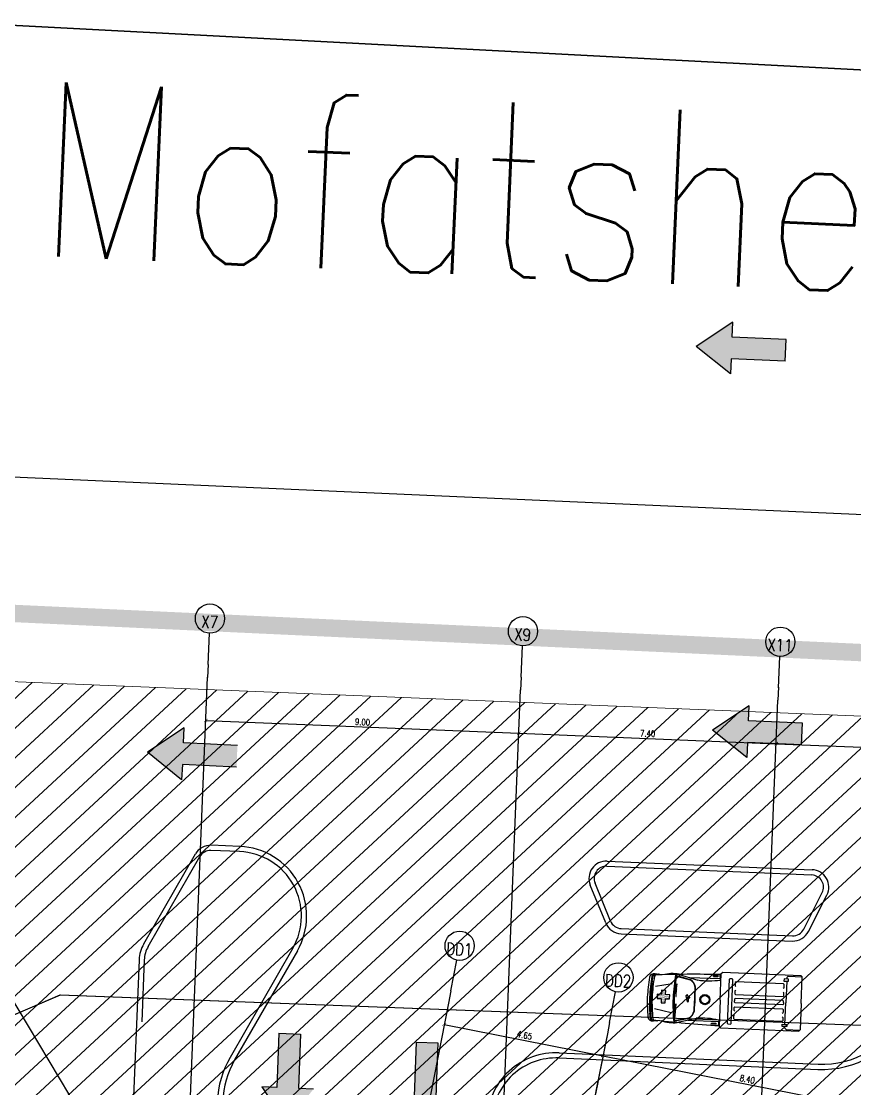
# Model space of a CAD drawing. Extents: x -678889171 to 586587, y -792238163 to 335485.
# Drawn here: x -678784383 to -678760441, y -791928249 to -791897599 of the extents above; entities that cross this region are included whole.
import ezdxf
from ezdxf.enums import TextEntityAlignment as Align

# ---------------------------------------------------------------- set-up
doc = ezdxf.new("R2010")
doc.units = 0
doc.header["$MEASUREMENT"] = 0
doc.layers.get('0').update_dxf_attribs({"color": 8})
for name, color, linetype in [('A-FLOR-PATT', 252, 'Continuous'), ('A-SITE-PATT', 252, 'Continuous'), ('A-WALL', 252, 'Continuous'), ('XR-Axis$0$A-GRID-LINE-OUT', 252, 'Continuous')]:
    doc.layers.add(name, color=color, linetype=linetype)
doc.layers.add('BASEMENT3 LAYOUT$0$A-TABL-TEXT', color=252, linetype='Continuous', lineweight=30)
doc.layers.add('BASEMENT3 LAYOUT$0$HATCH2', color=252, linetype='Continuous', lineweight=15)
doc.styles.add('Ground floor Towers$0$$Bas01-Rname$0$EN-SC', font='swissc.ttf')
doc.styles.add('Ground floor Towers$0$$Bas01-Rname$0$EN-SCL', font='swisscl.ttf')
doc.styles.add('Ground floor Towers$0$04-Ground Floor$0$V2-lower ground$0$LEVEL  FOR LICENSE LOWER GR$0$$LG- LEVEL$0$AR-SR', font='sarb.shx')
doc.styles.add('MOD-E-TEXT', font='romans.shx', dxfattribs={"width": 0.8, "height": 1.8})
doc.styles.add('XR-Axis$0$MEDAD-E-TEXT', font='romans.shx', dxfattribs={"width": 0.8, "height": 1.8})
doc.styles.add('XR-Axis$0$MOD-E-TEXT', font='romans.shx', dxfattribs={"width": 0.8, "height": 1.8})

# ---------------------------------------------------------------- blocks, each defined once
blk = doc.blocks.new('A$C61C61320')
at = {"layer": 'BASEMENT3 LAYOUT$0$HATCH2'}
h = blk.add_hatch(dxfattribs=at)
h.set_pattern_fill('ANSI31', color=256, scale=5000, style=0)
h.set_pattern_definition([(45, (1320016.062358054, 343948.7931753235), (-441.9417382415922, 441.9417382415922), [])])
h.paths.add_polyline_path([(11086.00013759569, 20764.88754983409), (-87874.57371154218, 20764.88754983409), (-87874.57371154218, -14411.92520058152), (11086.00013759569, -14411.92520058152)])
at = {"layer": 'BASEMENT3 LAYOUT$0$A-TABL-TEXT', "const_width": 500}
blk.add_lwpolyline([(-88972.05171104963, 22775.97554144054), (13087.40149203665, 22211.71815820993), (12977.94017466274, -133203.5437077869), (15397.77637988678, -244279.008176838), (7656.957292334409, -250604.5168011433), (-62676.49176812707, -239864.7054035134), (-80695.52998699364, -235653.5139011407), (-118847.6494075342, -234162.0357504327), (-129624.8318891085, -222084.4801378573), (-129624.8318891085, -153058.7582305309), (-104567.4960696057, -152628.6520064768), (-88972.05156734609, -151257.049707202)], close=True, dxfattribs=at)
at = {"layer": 'BASEMENT3 LAYOUT$0$HATCH2'}
blk.add_lwpolyline([(11086.00013759569, 20764.88754983409), (-87874.57371154218, 20764.88754983409), (-87874.57371154218, -14411.92520058152), (11086.00013759569, -14411.92520058152)], close=True, dxfattribs=at)
blk = doc.blocks.new('2')
at = {"layer": 'BASEMENT3 LAYOUT$0$A-TABL-TEXT', "const_width": 500}
blk.add_lwpolyline([(28948.80459054373, 254973.3362460719), (131008.25779363, 254409.0788628413), (130898.7964762561, 98993.81699684449), (133318.6326814801, -12081.64747220662), (125577.8135939278, -18407.15609651199), (55244.36453346629, -7667.34469888208), (37225.32631459972, -3456.153196509345), (-926.7931059408002, -1964.675045801327), (-11703.97558751516, 10112.88056677405), (-11703.97558751516, 79138.60247410042), (13353.36023198767, 79568.70869815454), (28948.80473424727, 80940.3109974293)], close=True, dxfattribs=at)
blk = doc.blocks.new('XR-Axis$0$_ArchTick')
at = {"const_width": 0.15}
blk.add_lwpolyline([(-0.5, -0.5), (0.5, 0.5)], dxfattribs=at)
blk = doc.blocks.new('*U149')
blk.add_circle((0, 0), 4.2)
at = {"layer": 'XR-Axis$0$A-GRID-LINE-OUT'}
blk.add_line((-7.715274834628325e-16, -13.2), (-7.715274834628325e-16, -4.2), dxfattribs=at)
at = {"style": 'XR-Axis$0$MEDAD-E-TEXT', "width": 0.8, "flags": 4}
for height, p in [(1.799999999999999, (-0.0692522248746208, 2.544295698152595)), (3.5, (-0.0692522248746208, -0.97607523254144))]:
    blk.add_attdef('00', text='', height=height, dxfattribs=at).set_placement(p, align=Align.MIDDLE_CENTER)
blk = doc.blocks.new('*U160')
blk.add_circle((0, 0), 4.2)
at = {"layer": 'XR-Axis$0$A-GRID-LINE-OUT'}
blk.add_line((-2.092128215239573, -13.03315002334426), (-0.6656771593944101, -4.146911371064082), dxfattribs=at)
at = {"style": 'XR-Axis$0$MEDAD-E-TEXT', "width": 0.8, "flags": 4}
for height, p in [(1.799999999999999, (-0.0692522248746208, 2.544295698152595)), (3.5, (-0.0692522248746208, -0.97607523254144))]:
    blk.add_attdef('00', text='', height=height, dxfattribs=at).set_placement(p, align=Align.MIDDLE_CENTER)
blk = doc.blocks.new('GR')
at = {"layer": 'A-FLOR-PATT'}
h = blk.add_hatch(color=256, dxfattribs=at)
h.dxf.hatch_style = 1
h.paths.add_polyline_path([(28769.22381815314, 279283.7338104732), (28767.61459550261, 278849.1846581735), (30322.22483071685, 278843.4276247956), (30319.92007115483, 278221.0579863302), (28765.3098359704, 278226.8150197081), (28763.70061334968, 277792.2658674382), (27744.95657169819, 278541.7826791443)])
h = blk.add_hatch(color=256, dxfattribs=at)
h.dxf.hatch_style = 1
h.paths.add_polyline_path([(29681.52935913205, 268291.1317090578), (29679.92013648152, 267856.5825567581), (31234.53037169576, 267850.8255233802), (31232.22561213374, 267228.4558849148), (29677.61537694931, 267234.2129182927), (29676.00615432858, 266799.6637660228), (28657.2621126771, 267549.1805777289)])
h = blk.add_hatch(color=256, dxfattribs=at)
h.dxf.hatch_style = 1
h.paths.add_polyline_path([(13491.39663102551, 266999.1875106831), (13487.9531676186, 266564.649022278), (15042.52525257834, 266552.3299477336), (15037.59345820843, 265929.975582269), (13483.0213732894, 265942.2946568318), (13479.57790989609, 265507.7561684328), (12464.0066942402, 266261.5664756811)])
h = blk.add_hatch(color=256, dxfattribs=at)
h.dxf.hatch_style = 1
h.paths.add_polyline_path([(17626.60257415846, 256789.5634405315), (17192.05044222251, 256789.5634404719), (17192.05044214055, 258344.184335351), (16569.6765361689, 258344.1843352616), (16569.67653632537, 256789.5634404421), (16135.12440440431, 256789.5634403229), (16880.86348934844, 255768.050792098)])
h = blk.add_hatch(color=256, dxfattribs=at)
h.dxf.hatch_style = 1
h.paths.add_polyline_path([(21576.7469316721, 256697.6416863799), (21142.19479972124, 256697.6416864097), (21142.19479993731, 258252.2625812888), (20519.82089398056, 258252.2625813186), (20519.82089383155, 256697.6416864693), (20085.2687619105, 256697.6416864693), (20831.00784666836, 255676.1290380955)])
for p, q in [((41067.39320376888, 286558.8131297306), (5560.78285821568, 286982.1590512926)), ((5560.78285821568, 286982.1590512926), (41067.39320376888, 286558.8131297306)), ((28769.22381815314, 279283.7338104732, 306777.9999999569), (27744.95657169819, 278541.7826791443, 306777.9999999569)), ((28767.61459550261, 278849.1846581735, 306777.9999999569), (28769.22381815314, 279283.7338104732, 306777.9999999569)), ((30322.22483071685, 278843.4276247956, 306777.9999999569), (28767.61459550261, 278849.1846581735, 306777.9999999569)), ((30319.92007115483, 278221.0579863302, 306777.9999999569), (30322.22483071685, 278843.4276247956, 306777.9999999569)), ((28763.70061334968, 277792.2658674382, 306777.9999999569), (27744.95657169819, 278541.7826791443, 306777.9999999569)), ((28765.3098359704, 278226.8150197081, 306777.9999999569), (28763.70061334968, 277792.2658674382, 306777.9999999569)), ((30319.92007115483, 278221.0579863302, 306777.9999999569), (28765.3098359704, 278226.8150197081, 306777.9999999569)), ((-36715.01679314248, 274156.8960700741), (141769.4030751762, 273524.707996313)), ((49525, 196905), (245.3918416806846, 272191.5239476775)), ((14104.99999999983, 268845.0000000008), (14104.99999999983, 268470.0000000008)), ((23104.99999999983, 268845.0000000008), (23104.99999999983, 268470.0000000008)), ((30504.99999999983, 268860.0000000008), (30504.99999999983, 268485.0000000008)), ((14105, 206210), (14105, 268485)), ((14105, 206210), (14105, 268485)), ((23105, 225220), (23105, 268485)), ((29681.52935913205, 268291.1317090578, 306777.9999999569), (28657.2621126771, 267549.1805777289, 306777.9999999569)), ((29679.92013648152, 267856.5825567581, 306777.9999999569), (29681.52935913205, 268291.1317090578, 306777.9999999569)), ((30505, 225220), (30505, 268485)), ((31234.53037169576, 267850.8255233802, 306777.9999999569), (29679.92013648152, 267856.5825567581, 306777.9999999569)), ((31232.22561213374, 267228.4558849148, 306777.9999999569), (31234.53037169576, 267850.8255233802, 306777.9999999569)), ((29676.00615432858, 266799.6637660228, 306777.9999999569), (28657.2621126771, 267549.1805777289, 306777.9999999569)), ((13491.39663102551, 266999.1875106831), (12464.0066942402, 266261.5664756811)), ((13487.9531676186, 266564.649022278), (13491.39663102551, 266999.1875106831)), ((14105, 267235.38), (23105, 267235.38)), ((23105, 267235), (30505, 267235)), ((29677.61537694931, 267234.2129182927, 306777.9999999569), (29676.00615432858, 266799.6637660228, 306777.9999999569)), ((31232.22561213374, 267228.4558849148, 306777.9999999569), (29677.61537694931, 267234.2129182927, 306777.9999999569)), ((30505, 267235), (37905, 267235)), ((15042.52525257834, 266552.3299477336), (13487.9531676186, 266564.649022278)), ((13479.57790989609, 265507.7561684328), (12464.0066942402, 266261.5664756811)), ((13483.0213732894, 265942.2946568318), (13479.57790989609, 265507.7561684328)), ((15037.59345820843, 265929.975582269), (13483.0213732894, 265942.2946568318)), ((15228.83004334845, 263661.000028606), (14402.31521558575, 263661.000028606)), ((25787.25165317795, 263669.8098858411), (31683.06912969251, 263659.4845391726)), ((12580.95121103784, 260753.4305999408), (13959.11091784638, 263392.4518604531)), ((12713.91250035964, 260683.9950503866), (14092.07220716821, 263323.0163108991)), ((15228.83004334845, 263511.000028606), (14402.31521558575, 263511.000028606)), ((25786.98895854209, 263519.8101158695), (31682.80643505664, 263509.484769201)), ((25955.98021345821, 261953.7638532397), (25467.24229090248, 263024.4762990966)), ((31512.55384010455, 261946.5837017451), (31999.8561053451, 263014.1509524281)), ((25819.5238553308, 261891.476917799), (25330.78593277506, 262962.1893636559)), ((31649.01019823196, 261884.2967663044), (32136.31246347251, 262951.8640169874)), ((26272.76718911069, 261599.1026318846), (31192.54447782921, 261591.9224803908)), ((26272.9861058449, 261749.1024721361), (31192.76339456343, 261741.9223206424)), ((16868.68594498411, 260804.6282507718), (15193.44243926342, 257596.7248370445)), ((17001.64723430594, 260735.1927012177), (15326.40372858525, 257527.2892874904)), ((29178.7133250386, 260388.1113689215), (29164.79816303711, 260546.3170804973)), ((29196.12750479194, 260572.773615972), (29236.12750479194, 260612.7736159719)), ((29196.12750479194, 259812.773615972), (29196.12750479194, 260572.773615972)), ((29236.12750479194, 260612.7736159719), (31486.12768734714, 260612.7736159719)), ((31081.19590155227, 260539.014607956), (31121.19590155227, 260579.0146079561)), ((31081.19590155227, 260539.014607956), (31081.19590155227, 260495.9475839933)), ((31121.19590155227, 260579.0146079561), (31519.88669536306, 260579.0146079561)), ((31526.12768734714, 260572.773615972), (31486.12768734714, 260612.7736159719)), ((31526.12768734714, 259812.773615972), (31526.12768734714, 260572.773615972)), ((12467.36492938155, 260293.6822682575), (12464.43383312575, 255006.1949723215)), ((12617.36490633411, 260293.5991164037), (12616.37752986274, 258512.4428208867)), ((27213.8374942382, 260421.5828932859), (27195.83061737669, 260272.8812300477)), ((27207.50578801404, 260266.08761671), (27199.71452005308, 260267.1100953998)), ((27263.39649279348, 260258.7528600465), (27220.87485515523, 260264.3331415305)), ((27245.3124555055, 260451.848781889), (27300.51261164981, 260454.4797294819)), ((27320.09117053287, 260135.3971880488), (27801.43691021657, 260228.300876396)), ((27870.06527716907, 260253.0664421872), (27879.85135597107, 260260.1907144682)), ((27871.84456422398, 260242.3800337657), (27870.06527716907, 260253.0664421872)), ((27877.71238331551, 260239.1168712045), (27871.84456422398, 260242.3800337657)), ((27877.49737865484, 260239.810541773), (27882.66450384708, 260256.8017871034)), ((27921.96325318035, 260096.3500774292), (27877.49737865484, 260239.810541773)), ((27879.85135597107, 260260.1907144682), (27882.96510831717, 260256.6285783277)), ((27882.66450384708, 260256.8017871034), (27921.96325318035, 260096.3500774292)), ((27884.09968162251, 260472.4272096162), (28312.72772080545, 260372.7412879037)), ((27911.81997175616, 260451.7928257637), (28309.33334983284, 260363.3350003416)), ((27928.24082418926, 260223.8475302739), (27917.54115047726, 260092.3364206874)), ((27925.2788832178, 260053.0710749574), (27934.83037171427, 260224.7702349336)), ((27934.83037171427, 260224.7702349336), (27928.50232383852, 260223.7988351781)), ((27960.09140106531, 260507.3719205608), (28533.25498641656, 260363.0594466545)), ((28296.52921905727, 260422.6628164395), (29169.79218322715, 260431.8619024706)), ((28955.66055431875, 260510.0904936133), (28983.02430821912, 260489.5538691415)), ((29119.843077721, 260510.0904936133), (28955.66055431875, 260510.0904936133)), ((28976.18336974403, 260482.708327651), (29092.47932382063, 260482.708327651)), ((29092.47932382063, 260482.708327651), (29119.843077721, 260510.0904936133)), ((29427.68530910022, 260416.6462460125), (29447.68530910023, 260436.6462460124)), ((29427.68530910022, 260416.6462460125), (29427.68530910022, 259155.9933628024)), ((29517.14032470172, 260436.6462460124), (29447.68530910023, 260436.6462460124)), ((29537.14032470173, 260416.6462460125), (29517.14032470172, 260436.6462460124)), ((29537.14032470173, 259155.9933628024), (29537.14032470173, 260416.6462460125)), ((29628.95570108096, 260350.400874517), (29608.95570108095, 260330.400874517)), ((29608.95570108095, 260330.400874517), (29608.95570108095, 260241.7300483515)), ((29608.95570108095, 260241.7300483515), (29628.95570108096, 260221.7300483515)), ((30995.05574799953, 260350.400874517), (29628.95570108096, 260350.400874517)), ((30995.05574799953, 260350.400874517), (31015.05574799952, 260330.400874517)), ((31015.05574799952, 260241.7300483515), (30995.05574799953, 260221.7300483515)), ((31136.72075027734, 260495.9475839933), (31004.37127237209, 260495.9475839933)), ((31004.37127237209, 260495.9475839933), (31004.37127237209, 260434.1887010655)), ((31004.37127237209, 260434.1887010655), (31136.72075027734, 260434.1887010655)), ((31015.05574799952, 260241.7300483515), (31015.05574799952, 260330.400874517)), ((31082.40826727512, 260434.1887010655), (31082.40826727512, 259812.773615972)), ((31136.72075027734, 260434.1887010655), (31136.72075027734, 260495.9475839933)), ((27620.65474528947, 260025.2226483038), (27500.65474528948, 260025.2226483038)), ((27500.65474528948, 260025.2226483038), (27500.65474528948, 259905.2226483038)), ((27504.73133135402, 259996.0282439062), (27504.73133135402, 259996.0282439062)), ((27504.73133135402, 259958.5282439062), (27504.73133135402, 259958.5282439062)), ((27504.73133135402, 259921.0282439062), (27504.73133135402, 259921.0282439062)), ((27514.10633135402, 260014.7782439062), (27514.10633135402, 260014.7782439062)), ((27514.10633135402, 259977.2782439062), (27514.10633135402, 259977.2782439062)), ((27514.10633135402, 259939.7782439062), (27514.10633135402, 259939.7782439062)), ((27523.48133135402, 259996.0282439062), (27523.48133135402, 259996.0282439062)), ((27523.48133135402, 259958.5282439062), (27523.48133135402, 259958.5282439062)), ((27523.48133135402, 259921.0282439062), (27523.48133135402, 259921.0282439062)), ((27532.85633135402, 260014.7782439062), (27532.85633135402, 260014.7782439062)), ((27532.85633135402, 259977.2782439062), (27532.85633135402, 259977.2782439062)), ((27532.85633135402, 259939.7782439062), (27532.85633135402, 259939.7782439062)), ((27542.23133135402, 259996.0282439062), (27542.23133135402, 259996.0282439062)), ((27542.23133135402, 259958.5282439062), (27542.23133135402, 259958.5282439062)), ((27542.23133135402, 259921.0282439062), (27542.23133135402, 259921.0282439062)), ((27551.60633135402, 260014.7782439062), (27551.60633135402, 260014.7782439062)), ((27551.60633135402, 259977.2782439062), (27551.60633135402, 259977.2782439062)), ((27551.60633135402, 259939.7782439062), (27551.60633135402, 259939.7782439062)), ((27560.98133135402, 259996.0282439062), (27560.98133135402, 259996.0282439062)), ((27560.98133135402, 259958.5282439062), (27560.98133135402, 259958.5282439062)), ((27560.98133135402, 259921.0282439062), (27560.98133135402, 259921.0282439062)), ((27570.35633135402, 260014.7782439062), (27570.35633135402, 260014.7782439062)), ((27570.35633135402, 259977.2782439062), (27570.35633135402, 259977.2782439062)), ((27570.35633135402, 259939.7782439062), (27570.35633135402, 259939.7782439062)), ((27579.73133135402, 259996.0282439062), (27579.73133135402, 259996.0282439062)), ((27579.73133135402, 259958.5282439062), (27579.73133135402, 259958.5282439062)), ((27579.73133135402, 259921.0282439062), (27579.73133135402, 259921.0282439062)), ((27589.10633135402, 260014.7782439062), (27589.10633135402, 260014.7782439062)), ((27589.10633135402, 259977.2782439062), (27589.10633135402, 259977.2782439062)), ((27589.10633135402, 259939.7782439062), (27589.10633135402, 259939.7782439062)), ((27598.48133135402, 259996.0282439062), (27598.48133135402, 259996.0282439062)), ((27598.48133135402, 259958.5282439062), (27598.48133135402, 259958.5282439062)), ((27598.48133135402, 259921.0282439062), (27598.48133135402, 259921.0282439062)), ((27607.85633135402, 260014.7782439062), (27607.85633135402, 260014.7782439062)), ((27607.85633135402, 259977.2782439062), (27607.85633135402, 259977.2782439062)), ((27607.85633135402, 259939.7782439062), (27607.85633135402, 259939.7782439062)), ((27617.23133135402, 259996.0282439062), (27617.23133135402, 259996.0282439062)), ((27617.23133135402, 259958.5282439062), (27617.23133135402, 259958.5282439062)), ((27617.23133135402, 259921.0282439062), (27617.23133135402, 259921.0282439062)), ((27620.65474528947, 259905.2226483038), (27620.65474528947, 260025.2226483038)), ((27917.54115047726, 260092.3364206874), (27917.57446702096, 259868.1809436645)), ((27926.6683757709, 259867.2127213248), (27925.2788832178, 260053.0710749574)), ((27927.86766436015, 260085.2732182345), (27931.65008209596, 260074.8416681722)), ((28251.48852417578, 259920.8642741976), (28206.89319801992, 259898.5528797098)), ((28279.3606030232, 259848.3522421122), (28251.48852417578, 259920.8642741976)), ((29608.95570108096, 260097.5679509794), (29628.95570108096, 260117.5679509794)), ((29608.95570108096, 260097.5679509794), (29608.95570108095, 260008.8971248139)), ((29628.95570108096, 259988.8971248138), (29608.95570108095, 260008.8971248139)), ((29628.95570108096, 259988.8971248138), (30995.05574799953, 259988.8971248138)), ((30995.05574799953, 260117.5679509794), (31015.05574799952, 260097.5679509794)), ((31015.05574799952, 260008.8971248139), (30995.05574799953, 259988.8971248138)), ((31015.05574799952, 260008.8971248139), (31015.05574799952, 260097.5679509794)), ((21452.73815032942, 259761.9960047371), (21397.93611229374, 259406.1916579214)), ((27500.65474528948, 259905.2226483038), (27380.65474528948, 259905.2226483038)), ((27380.65474528948, 259905.2226483038), (27380.65474528948, 259785.2226483038)), ((27380.65474528948, 259785.2226483038), (27500.65474528948, 259785.2226483038)), ((27382.85633135402, 259902.2782439062), (27382.85633135402, 259902.2782439062)), ((27382.85633135402, 259864.7782439062), (27382.85633135402, 259864.7782439062)), ((27382.85633135402, 259827.2782439062), (27382.85633135402, 259827.2782439062)), ((27382.85633135402, 259789.7782439062), (27382.85633135402, 259789.7782439062)), ((27392.23133135402, 259883.5282439062), (27392.23133135402, 259883.5282439062)), ((27392.23133135402, 259846.0282439062), (27392.23133135402, 259846.0282439062)), ((27392.23133135402, 259808.5282439062), (27392.23133135402, 259808.5282439062)), ((27401.60633135402, 259902.2782439062), (27401.60633135402, 259902.2782439062)), ((27401.60633135402, 259864.7782439062), (27401.60633135402, 259864.7782439062)), ((27401.60633135402, 259827.2782439062), (27401.60633135402, 259827.2782439062)), ((27401.60633135402, 259789.7782439062), (27401.60633135402, 259789.7782439062)), ((27410.98133135402, 259883.5282439062), (27410.98133135402, 259883.5282439062)), ((27410.98133135402, 259846.0282439062), (27410.98133135402, 259846.0282439062)), ((27410.98133135402, 259808.5282439062), (27410.98133135402, 259808.5282439062)), ((27420.35633135402, 259902.2782439062), (27420.35633135402, 259902.2782439062)), ((27420.35633135402, 259864.7782439062), (27420.35633135402, 259864.7782439062)), ((27420.35633135402, 259827.2782439062), (27420.35633135402, 259827.2782439062)), ((27420.35633135402, 259789.7782439062), (27420.35633135402, 259789.7782439062)), ((27429.73133135402, 259883.5282439062), (27429.73133135402, 259883.5282439062)), ((27429.73133135402, 259846.0282439062), (27429.73133135402, 259846.0282439062)), ((27429.73133135402, 259808.5282439062), (27429.73133135402, 259808.5282439062)), ((27439.10633135402, 259902.2782439062), (27439.10633135402, 259902.2782439062)), ((27439.10633135402, 259864.7782439062), (27439.10633135402, 259864.7782439062)), ((27439.10633135402, 259827.2782439062), (27439.10633135402, 259827.2782439062)), ((27439.10633135402, 259789.7782439062), (27439.10633135402, 259789.7782439062)), ((27448.48133135402, 259883.5282439062), (27448.48133135402, 259883.5282439062)), ((27448.48133135402, 259846.0282439062), (27448.48133135402, 259846.0282439062)), ((27448.48133135402, 259808.5282439062), (27448.48133135402, 259808.5282439062)), ((27457.85633135402, 259902.2782439062), (27457.85633135402, 259902.2782439062)), ((27457.85633135402, 259864.7782439062), (27457.85633135402, 259864.7782439062)), ((27457.85633135402, 259827.2782439062), (27457.85633135402, 259827.2782439062)), ((27457.85633135402, 259789.7782439062), (27457.85633135402, 259789.7782439062)), ((27467.23133135402, 259883.5282439062), (27467.23133135402, 259883.5282439062)), ((27467.23133135402, 259846.0282439062), (27467.23133135402, 259846.0282439062)), ((27467.23133135402, 259808.5282439062), (27467.23133135402, 259808.5282439062)), ((27476.60633135402, 259902.2782439062), (27476.60633135402, 259902.2782439062)), ((27476.60633135402, 259864.7782439062), (27476.60633135402, 259864.7782439062)), ((27476.60633135402, 259827.2782439062), (27476.60633135402, 259827.2782439062)), ((27476.60633135402, 259789.7782439062), (27476.60633135402, 259789.7782439062)), ((27485.98133135402, 259883.5282439062), (27485.98133135402, 259883.5282439062)), ((27485.98133135402, 259846.0282439062), (27485.98133135402, 259846.0282439062)), ((27485.98133135402, 259808.5282439062), (27485.98133135402, 259808.5282439062)), ((27495.35633135402, 259902.2782439062), (27495.35633135402, 259902.2782439062)), ((27495.35633135402, 259864.7782439062), (27495.35633135402, 259864.7782439062)), ((27495.35633135402, 259827.2782439062), (27495.35633135402, 259827.2782439062)), ((27495.35633135402, 259789.7782439062), (27495.35633135402, 259789.7782439062)), ((27500.65474528948, 259785.2226483038), (27500.65474528948, 259665.2226483038)), ((27500.65474528948, 259665.2226483038), (27620.65474528947, 259665.2226483038)), ((27504.73133135402, 259883.5282439062), (27504.73133135402, 259883.5282439062)), ((27504.73133135402, 259846.0282439062), (27504.73133135402, 259846.0282439062)), ((27504.73133135402, 259808.5282439062), (27504.73133135402, 259808.5282439062)), ((27504.73133135402, 259771.0282439062), (27504.73133135402, 259771.0282439062)), ((27504.73133135402, 259733.5282439062), (27504.73133135402, 259733.5282439062)), ((27504.73133135402, 259696.0282439062), (27504.73133135402, 259696.0282439062)), ((27514.10633135402, 259902.2782439062), (27514.10633135402, 259902.2782439062)), ((27514.10633135402, 259864.7782439062), (27514.10633135402, 259864.7782439062)), ((27514.10633135402, 259827.2782439062), (27514.10633135402, 259827.2782439062)), ((27514.10633135402, 259789.7782439062), (27514.10633135402, 259789.7782439062)), ((27514.10633135402, 259752.2782439062), (27514.10633135402, 259752.2782439062)), ((27514.10633135402, 259714.7782439062), (27514.10633135402, 259714.7782439062)), ((27514.10633135402, 259677.2782439062), (27514.10633135402, 259677.2782439062)), ((27523.48133135402, 259883.5282439062), (27523.48133135402, 259883.5282439062)), ((27523.48133135402, 259846.0282439062), (27523.48133135402, 259846.0282439062)), ((27523.48133135402, 259808.5282439062), (27523.48133135402, 259808.5282439062)), ((27523.48133135402, 259771.0282439062), (27523.48133135402, 259771.0282439062)), ((27523.48133135402, 259733.5282439062), (27523.48133135402, 259733.5282439062)), ((27523.48133135402, 259696.0282439062), (27523.48133135402, 259696.0282439062)), ((27532.85633135402, 259902.2782439062), (27532.85633135402, 259902.2782439062)), ((27532.85633135402, 259864.7782439062), (27532.85633135402, 259864.7782439062)), ((27532.85633135402, 259827.2782439062), (27532.85633135402, 259827.2782439062)), ((27532.85633135402, 259789.7782439062), (27532.85633135402, 259789.7782439062)), ((27532.85633135402, 259752.2782439062), (27532.85633135402, 259752.2782439062)), ((27532.85633135402, 259714.7782439062), (27532.85633135402, 259714.7782439062)), ((27532.85633135402, 259677.2782439062), (27532.85633135402, 259677.2782439062)), ((27542.23133135402, 259883.5282439062), (27542.23133135402, 259883.5282439062)), ((27542.23133135402, 259846.0282439062), (27542.23133135402, 259846.0282439062)), ((27542.23133135402, 259808.5282439062), (27542.23133135402, 259808.5282439062)), ((27542.23133135402, 259771.0282439062), (27542.23133135402, 259771.0282439062)), ((27542.23133135402, 259733.5282439062), (27542.23133135402, 259733.5282439062)), ((27542.23133135402, 259696.0282439062), (27542.23133135402, 259696.0282439062)), ((27551.60633135402, 259902.2782439062), (27551.60633135402, 259902.2782439062)), ((27551.60633135402, 259864.7782439062), (27551.60633135402, 259864.7782439062)), ((27551.60633135402, 259827.2782439062), (27551.60633135402, 259827.2782439062)), ((27551.60633135402, 259789.7782439062), (27551.60633135402, 259789.7782439062)), ((27551.60633135402, 259752.2782439062), (27551.60633135402, 259752.2782439062)), ((27551.60633135402, 259714.7782439062), (27551.60633135402, 259714.7782439062)), ((27551.60633135402, 259677.2782439062), (27551.60633135402, 259677.2782439062)), ((27560.98133135402, 259883.5282439062), (27560.98133135402, 259883.5282439062)), ((27560.98133135402, 259846.0282439062), (27560.98133135402, 259846.0282439062)), ((27560.98133135402, 259808.5282439062), (27560.98133135402, 259808.5282439062)), ((27560.98133135402, 259771.0282439062), (27560.98133135402, 259771.0282439062)), ((27560.98133135402, 259733.5282439062), (27560.98133135402, 259733.5282439062)), ((27560.98133135402, 259696.0282439062), (27560.98133135402, 259696.0282439062)), ((27570.35633135402, 259902.2782439062), (27570.35633135402, 259902.2782439062)), ((27570.35633135402, 259864.7782439062), (27570.35633135402, 259864.7782439062)), ((27570.35633135402, 259827.2782439062), (27570.35633135402, 259827.2782439062)), ((27570.35633135402, 259789.7782439062), (27570.35633135402, 259789.7782439062)), ((27570.35633135402, 259752.2782439062), (27570.35633135402, 259752.2782439062)), ((27570.35633135402, 259714.7782439062), (27570.35633135402, 259714.7782439062)), ((27570.35633135402, 259677.2782439062), (27570.35633135402, 259677.2782439062)), ((27579.73133135402, 259883.5282439062), (27579.73133135402, 259883.5282439062)), ((27579.73133135402, 259846.0282439062), (27579.73133135402, 259846.0282439062)), ((27579.73133135402, 259808.5282439062), (27579.73133135402, 259808.5282439062)), ((27579.73133135402, 259771.0282439062), (27579.73133135402, 259771.0282439062)), ((27579.73133135402, 259733.5282439062), (27579.73133135402, 259733.5282439062)), ((27579.73133135402, 259696.0282439062), (27579.73133135402, 259696.0282439062)), ((27589.10633135402, 259902.2782439062), (27589.10633135402, 259902.2782439062)), ((27589.10633135402, 259864.7782439062), (27589.10633135402, 259864.7782439062)), ((27589.10633135402, 259827.2782439062), (27589.10633135402, 259827.2782439062)), ((27589.10633135402, 259789.7782439062), (27589.10633135402, 259789.7782439062)), ((27589.10633135402, 259752.2782439062), (27589.10633135402, 259752.2782439062)), ((27589.10633135402, 259714.7782439062), (27589.10633135402, 259714.7782439062)), ((27589.10633135402, 259677.2782439062), (27589.10633135402, 259677.2782439062)), ((27598.48133135402, 259883.5282439062), (27598.48133135402, 259883.5282439062)), ((27598.48133135402, 259846.0282439062), (27598.48133135402, 259846.0282439062)), ((27598.48133135402, 259808.5282439062), (27598.48133135402, 259808.5282439062)), ((27598.48133135402, 259771.0282439062), (27598.48133135402, 259771.0282439062)), ((27598.48133135402, 259733.5282439062), (27598.48133135402, 259733.5282439062)), ((27598.48133135402, 259696.0282439062), (27598.48133135402, 259696.0282439062)), ((27607.85633135402, 259902.2782439062), (27607.85633135402, 259902.2782439062)), ((27607.85633135402, 259864.7782439062), (27607.85633135402, 259864.7782439062)), ((27607.85633135402, 259827.2782439062), (27607.85633135402, 259827.2782439062)), ((27607.85633135402, 259789.7782439062), (27607.85633135402, 259789.7782439062)), ((27607.85633135402, 259752.2782439062), (27607.85633135402, 259752.2782439062)), ((27607.85633135402, 259714.7782439062), (27607.85633135402, 259714.7782439062)), ((27607.85633135402, 259677.2782439062), (27607.85633135402, 259677.2782439062)), ((27617.23133135402, 259883.5282439062), (27617.23133135402, 259883.5282439062)), ((27617.23133135402, 259846.0282439062), (27617.23133135402, 259846.0282439062)), ((27617.23133135402, 259808.5282439062), (27617.23133135402, 259808.5282439062)), ((27617.23133135402, 259771.0282439062), (27617.23133135402, 259771.0282439062)), ((27617.23133135402, 259733.5282439062), (27617.23133135402, 259733.5282439062)), ((27617.23133135402, 259696.0282439062), (27617.23133135402, 259696.0282439062)), ((27740.65474528948, 259905.2226483038), (27620.65474528947, 259905.2226483038)), ((27620.65474528947, 259665.2226483038), (27620.65474528947, 259785.2226483038)), ((27620.65474528947, 259785.2226483038), (27740.65474528948, 259785.2226483038)), ((27626.60633135402, 259902.2782439062), (27626.60633135402, 259902.2782439062)), ((27626.60633135402, 259864.7782439062), (27626.60633135402, 259864.7782439062)), ((27626.60633135402, 259827.2782439062), (27626.60633135402, 259827.2782439062)), ((27626.60633135402, 259789.7782439062), (27626.60633135402, 259789.7782439062)), ((27635.98133135402, 259883.5282439062), (27635.98133135402, 259883.5282439062)), ((27635.98133135402, 259846.0282439062), (27635.98133135402, 259846.0282439062)), ((27635.98133135402, 259808.5282439062), (27635.98133135402, 259808.5282439062)), ((27645.35633135402, 259902.2782439062), (27645.35633135402, 259902.2782439062)), ((27645.35633135402, 259864.7782439062), (27645.35633135402, 259864.7782439062)), ((27645.35633135402, 259827.2782439062), (27645.35633135402, 259827.2782439062)), ((27645.35633135402, 259789.7782439062), (27645.35633135402, 259789.7782439062)), ((27654.73133135402, 259883.5282439062), (27654.73133135402, 259883.5282439062)), ((27654.73133135402, 259846.0282439062), (27654.73133135402, 259846.0282439062)), ((27654.73133135402, 259808.5282439062), (27654.73133135402, 259808.5282439062)), ((27664.10633135402, 259902.2782439062), (27664.10633135402, 259902.2782439062)), ((27664.10633135402, 259864.7782439062), (27664.10633135402, 259864.7782439062)), ((27664.10633135402, 259827.2782439062), (27664.10633135402, 259827.2782439062)), ((27664.10633135402, 259789.7782439062), (27664.10633135402, 259789.7782439062)), ((27673.48133135402, 259883.5282439062), (27673.48133135402, 259883.5282439062)), ((27673.48133135402, 259846.0282439062), (27673.48133135402, 259846.0282439062)), ((27673.48133135402, 259808.5282439062), (27673.48133135402, 259808.5282439062)), ((27682.85633135402, 259902.2782439062), (27682.85633135402, 259902.2782439062)), ((27682.85633135402, 259864.7782439062), (27682.85633135402, 259864.7782439062)), ((27682.85633135402, 259827.2782439062), (27682.85633135402, 259827.2782439062)), ((27682.85633135402, 259789.7782439062), (27682.85633135402, 259789.7782439062)), ((27692.23133135402, 259883.5282439062), (27692.23133135402, 259883.5282439062)), ((27692.23133135402, 259846.0282439062), (27692.23133135402, 259846.0282439062)), ((27692.23133135402, 259808.5282439062), (27692.23133135402, 259808.5282439062)), ((27701.60633135402, 259902.2782439062), (27701.60633135402, 259902.2782439062)), ((27701.60633135402, 259864.7782439062), (27701.60633135402, 259864.7782439062)), ((27701.60633135402, 259827.2782439062), (27701.60633135402, 259827.2782439062)), ((27701.60633135402, 259789.7782439062), (27701.60633135402, 259789.7782439062)), ((27710.98133135402, 259883.5282439062), (27710.98133135402, 259883.5282439062)), ((27710.98133135402, 259846.0282439062), (27710.98133135402, 259846.0282439062)), ((27710.98133135402, 259808.5282439062), (27710.98133135402, 259808.5282439062)), ((27720.35633135402, 259902.2782439062), (27720.35633135402, 259902.2782439062)), ((27720.35633135402, 259864.7782439062), (27720.35633135402, 259864.7782439062)), ((27720.35633135402, 259827.2782439062), (27720.35633135402, 259827.2782439062)), ((27720.35633135402, 259789.7782439062), (27720.35633135402, 259789.7782439062)), ((27729.73133135402, 259883.5282439062), (27729.73133135402, 259883.5282439062)), ((27729.73133135402, 259846.0282439062), (27729.73133135402, 259846.0282439062)), ((27729.73133135402, 259808.5282439062), (27729.73133135402, 259808.5282439062)), ((27739.10633135402, 259902.2782439062), (27739.10633135402, 259902.2782439062)), ((27739.10633135402, 259864.7782439062), (27739.10633135402, 259864.7782439062)), ((27739.10633135402, 259827.2782439062), (27739.10633135402, 259827.2782439062)), ((27739.10633135402, 259789.7782439062), (27739.10633135402, 259789.7782439062)), ((27740.65474528948, 259785.2226483038), (27740.65474528948, 259905.2226483038)), ((27870.06527716907, 259672.9701855041), (27879.85135597107, 259680.0944577851)), ((27871.84456422398, 259662.2837770826), (27870.06527716907, 259672.9701855041)), ((27877.71238331551, 259659.0206145213), (27871.84456422398, 259662.2837770826)), ((27877.49737865484, 259659.7142850897), (27882.66450384708, 259676.7055304202)), ((27921.96325318035, 259516.2538207461), (27877.49737865484, 259659.7142850897)), ((27879.85135597107, 259680.0944577851), (27882.96510831717, 259676.5323216446)), ((27882.66450384708, 259676.7055304202), (27921.96325318035, 259516.2538207461)), ((27928.24082418926, 259643.7512735907), (27917.54115047726, 259512.2401640043)), ((27917.57446702096, 259868.1809436645), (27926.6683757709, 259867.2127213248)), ((27925.2788832178, 259472.9748182742), (27934.83037171427, 259644.6739782505)), ((27934.83037171427, 259644.6739782505), (27928.50232383852, 259643.7025784949)), ((28206.89319801992, 259898.5528797098), (28251.48852417578, 259725.6395724292)), ((28318.38151340959, 259865.0857879781), (28245.9141084063, 259837.1965448683)), ((28245.9141084063, 259809.3073017585), (28318.38151340959, 259842.7743934903)), ((28245.9141084063, 259837.1965448683), (28245.9141084063, 259809.3073017585)), ((28251.48852417578, 259725.6395724292), (28284.93501879268, 259736.7952696732)), ((28284.93501879268, 259736.7952696732), (28280.03417826201, 259825.0647241155)), ((28318.38151340959, 259842.7743934903), (28318.38151340959, 259865.0857879781)), ((29196.12750479194, 259812.773615972), (29196.12750479194, 259052.7736159719)), ((29628.95570108096, 259872.480663045), (29608.95570108095, 259852.4806630451)), ((29608.95570108095, 259852.4806630451), (29608.95570108095, 259812.773615972)), ((29608.95570108095, 259773.0665688989), (29608.95570108095, 259812.773615972)), ((29628.95570108096, 259753.0665688989), (29608.95570108095, 259773.0665688989)), ((29628.95570108096, 259636.6501071301), (29608.95570108095, 259616.6501071301)), ((29608.95570108096, 259527.9792809645), (29608.95570108095, 259616.6501071301)), ((30995.05574799953, 259872.480663045), (29628.95570108096, 259872.480663045)), ((30995.05574799953, 259753.0665688989), (29628.95570108096, 259753.0665688989)), ((29628.95570108096, 259636.6501071301), (30995.05574799953, 259636.6501071301)), ((30995.05574799953, 259872.480663045), (31015.05574799952, 259852.4806630451)), ((30995.05574799953, 259753.0665688989), (31015.05574799952, 259773.0665688989)), ((31015.05574799952, 259616.6501071301), (30995.05574799953, 259636.6501071301)), ((31015.05574799952, 259812.773615972), (31015.05574799952, 259852.4806630451)), ((31015.05574799952, 259812.773615972), (31015.05574799952, 259773.0665688989)), ((31015.05574799952, 259616.6501071301), (31015.05574799952, 259527.9792809645)), ((31082.40826727512, 259191.3585308785), (31082.40826727512, 259812.773615972)), ((31526.12768734714, 259812.773615972), (31526.12768734714, 259052.7736159719)), ((10247.36302900226, 259194.2449932595), (95967.49527089013, 259427.0335700692)), ((10248.88678863016, 259195.5343468651), (96062.7684324123, 259428.322321286)), ((27213.8374942382, 259203.964338658), (27195.83061737669, 259352.6660018962)), ((27207.50578801404, 259359.459615234), (27199.71452005308, 259358.4371365442)), ((27263.39649279348, 259366.7943718975), (27220.87485515523, 259361.2140904134)), ((27320.09117053287, 259490.1500438951), (27801.43691021657, 259397.2463555479)), ((27917.54115047726, 259512.2401640043), (27917.57446702096, 259288.0846869814)), ((27926.6683757709, 259287.1164646416), (27925.2788832178, 259472.9748182742)), ((27927.86766436015, 259505.1769615513), (27931.65008209596, 259494.7454114889)), ((29608.95570108096, 259527.9792809645), (29628.95570108096, 259507.9792809646)), ((29608.95570108095, 259383.8171835924), (29628.95570108096, 259403.8171835924)), ((29608.95570108095, 259295.1463574269), (29608.95570108095, 259383.8171835924)), ((30995.05574799953, 259507.9792809646), (31015.05574799952, 259527.9792809645)), ((31015.05574799952, 259383.8171835924), (30995.05574799953, 259403.8171835924)), ((31015.05574799952, 259383.8171835924), (31015.05574799952, 259295.1463574269)), ((4285.73937771246, 256354.3693902435), (10247.36302900226, 259194.2449932595)), ((4287.263117527589, 256355.6587855571), (10248.88678863016, 259195.5343468651)), ((26046.45703661081, 259040.1588437109), (25996.10992489033, 258713.278277917)), ((27245.3124555055, 259173.6984500549), (27300.51261164981, 259171.067502462)), ((27884.09968162251, 259153.1200223278), (28312.72772080545, 259252.8059440402)), ((27911.81997175616, 259173.7544061802), (28309.33334983284, 259262.2122316023)), ((27917.57446702096, 259288.0846869814), (27926.6683757709, 259287.1164646416)), ((27960.09140106531, 259118.1753113831), (28533.25498641656, 259262.4877852895)), ((28296.52921905727, 259202.8844155044), (29169.79218322715, 259193.6853294733)), ((28955.66055431875, 259115.4567383306), (28983.02430821912, 259135.9933628024)), ((29119.843077721, 259115.4567383306), (28955.66055431875, 259115.4567383306)), ((28976.18336974403, 259142.8389042929), (29092.47932382063, 259142.8389042929)), ((29092.47932382063, 259142.8389042929), (29119.843077721, 259115.4567383306)), ((29178.7133250386, 259237.4358630225), (29164.79816303711, 259079.2301514467)), ((29196.12750479194, 259052.7736159719), (29236.12750479194, 259012.773615972)), ((29236.12750479194, 259012.773615972), (31486.12768734714, 259012.773615972)), ((29447.68530910023, 259135.9933628024), (29427.68530910022, 259155.9933628024)), ((29447.68530910023, 259135.9933628024), (29517.14032470172, 259135.9933628024)), ((29517.14032470172, 259135.9933628024), (29537.14032470173, 259155.9933628024)), ((29628.95570108096, 259275.1463574269), (29608.95570108095, 259295.1463574269)), ((30995.05574799953, 259275.1463574269), (29628.95570108096, 259275.1463574269)), ((30995.05574799953, 259275.1463574269), (31015.05574799952, 259295.1463574269)), ((31004.37127237209, 259191.3585308785), (31136.72075027734, 259191.3585308785)), ((31004.37127237209, 259129.5996479507), (31004.37127237209, 259191.3585308785)), ((31136.72075027734, 259129.5996479507), (31004.37127237209, 259129.5996479507)), ((31081.19590155227, 259086.5326239879), (31081.19590155227, 259129.5996479507)), ((31081.19590155227, 259086.5326239879), (31121.19590155227, 259046.5326239879)), ((31121.19590155227, 259046.5326239879), (31519.88669536306, 259046.5326239879)), ((31136.72075027734, 259191.3585308785), (31136.72075027734, 259129.5996479507)), ((31526.12768734714, 259052.7736159719), (31486.12768734714, 259012.773615972)), ((21302.10220294512, 258794.120091715), (25896.81004638979, 258079.165576223)), ((16569.67653593794, 258344.1843357384), (16569.6765361689, 256789.5634408593)), ((16569.67653593794, 258344.1843357384), (17192.05044190213, 258344.1843358576)), ((16569.6765361689, 258344.1843352616, 1.688022166490555e-09), (16569.67653632537, 256789.5634404421, 1.688022166490555e-09)), ((16569.6765361689, 258344.1843352616, 1.688022166490555e-09), (17192.05044214055, 258344.184335351, 1.688022166490555e-09)), ((17192.05044190213, 258344.1843358576), (17192.05044205859, 256789.5634409487)), ((17192.05044214055, 258344.184335351, 1.688022166490555e-09), (17192.05044222251, 256789.5634404719, 1.688022166490555e-09)), ((20519.82089398056, 258252.2625813186), (20519.82089383155, 256697.6416864693)), ((20519.82089398056, 258252.2625813186), (21142.19479993731, 258252.2625812888)), ((21142.19479993731, 258252.2625812888), (21142.19479972124, 256697.6416864097)), ((24637.52064964091, 258113.027239406), (32084.36131569251, 258089.0305150726)), ((25896.08732080023, 258076.5505101617), (34197.19236410962, 256791.3789801006)), ((24637.03729164746, 257963.0280181911), (32083.87795769909, 257939.0312938578)), ((16569.6765361689, 256789.5634408593), (16135.12440424785, 256789.5634407997)), ((16135.12440424785, 256789.5634407997), (16880.86348924413, 255768.0507925749)), ((16569.67653632537, 256789.5634404421, 1.688022166490555e-09), (16135.12440440431, 256789.5634403229, 1.688022166490555e-09)), ((16135.12440440431, 256789.5634403229, 1.688022166490555e-09), (16880.86348934844, 255768.050792098, 1.688022166490555e-09)), ((17192.05044205859, 256789.5634409487), (17626.60257399455, 256789.5634410083)), ((17192.05044222251, 256789.5634404719, 1.688022166490555e-09), (17626.60257415846, 256789.5634405315, 1.688022166490555e-09))]:
    blk.add_line(p, q, dxfattribs=at)
for radius in [144.9275362318843, 120.6925604515963]:
    blk.add_circle((28757.24839260602, 259807.5620603313), radius, dxfattribs=at)
for centre, radius, start, end in [((14402.31521558575, 263161.000028606), 500, 90, 152.4253650820474), ((15228.83004334845, 261661.000028606), 2000.000000000005, 332.4253650820474, 90), ((25785.64045986655, 263169.8124817917), 500, 89.81537052749685, 204.5348241098835), ((31681.45793638102, 263159.4871351232), 500, 335.4651758901165, 89.81537052749685), ((14402.31521558575, 263161.000028606), 350, 90, 152.4253650820474), ((15228.83004334845, 261661.000028606), 1850.000000000005, 332.4253650820474, 90), ((25785.64045986655, 263169.8124817917), 350, 89.81537052749685, 204.5348241098835), ((31681.45793638102, 263159.4871351232), 350, 335.4651758901165, 89.81537052749685), ((26274.3783824222, 262099.1000359347), 500, 204.5348241098835, 269.8153705274968), ((26274.3783824222, 262099.1000359347), 350, 204.5348241098835, 269.8153705274968), ((31194.15567114056, 262091.9198844402), 500, 269.8153705274968, 335.4651758901165), ((31194.15567114056, 262091.9198844402), 350, 269.8153705274968, 335.4651758901165), ((13467.35995218926, 260290.5272151936), 1000, 152.4253650820474, 179.8192284750749), ((13467.35995218926, 260290.5272151936), 850, 152.4253650820474, 179.8192284750749), ((30164.2051728537, 218360.0377507756), 42198.03418454843, 91.3145548659239, 93.96321972275125), ((32267.49287792331, 259733.0077592253), 5166.894458332344, 172.7664401741841, 179.1154399363418), ((27276.72152197096, 260357.2713070396), 137.5426573569794, 82.48035803783459, 168.9668583380818), ((32330.07475684674, 259733.0077592253), 5166.894458332344, 172.3516361434519, 179.1154399363418), ((32330.07475684674, 259733.0077592253), 5153.882266255006, 174.3865091045864, 179.1027602342105), ((27202.5115153097, 260273.1849155283), 6.687796502552747, 182.6026332214473, 245.2775046199878), ((32330.07475684674, 259733.0077592253), 5133.882266255006, 174.3869072991591, 179.1027602342105), ((27208.1689493442, 260278.464269243), 12.39440643503723, 257.7256947283614, 297.6740110649729), ((27249.95888726317, 260416.1770309925), 41.04843033847285, 93.2353662783996, 173.6961680383515), ((27249.70757110071, 260415.778977123), 36.33659115750228, 106.3376523298545, 170.8089789157723), ((28150.86086976291, 260230.0986018432), 937.681181555384, 166.3961409898122, 177.7147805886303), ((28150.86086976291, 260230.0986018432), 936.0120543278749, 166.3407802494137, 177.7365700164322), ((27223.74336213684, 260276.3910426154), 12.39440643503723, 228.798702438047, 256.6183933063249), ((32330.07475684674, 259733.0077592253), 5113.882266255006, 174.3873086089285, 179.1027602342105), ((32330.07475684674, 259733.0077592253), 5093.882266255007, 172.2537484510075, 179.1027602342105), ((27249.70757110071, 260415.778977123), 36.33659115750228, 96.94725840529576, 103.3432948568526), ((27331.43748855769, 260412.9593559043), 49.21094755102517, 93.43990349844607, 172.2537484510075), ((27326.88830500649, 260420.0364925478), 43.38218263929806, 127.4439093353436, 172.7623215578715), ((27422.73663191584, 261463.4357222757), 978.217229835007, 262.4803580378345, 268.2900694792054), ((27401.59968320026, 260465.3094307424), 21.88032744733604, 6.269751468619259, 111.5939913035546), ((27843.36653741797, 259385.8165867483), 1132.045435158083, 82.65917585953476, 106.5257430780608), ((33789.06021580775, 259748.6648781641), 5949.150428650644, 172.7040011013689, 179.3825620589001), ((33789.06021580775, 259748.6648781641), 5919.150428650645, 173.177802131365, 175.344103868105), ((28152.3615376794, 260093.9220837631), 311.6480394593096, 10.56025276532285, 60.0941273613825), ((28152.3615376794, 260093.9220837631), 321.6480394593096, 10.56025276532285, 60.0941273613825), ((28775.42910344329, 262520.9783888519), 2170.658860368134, 263.4872703483748, 280.7071277575961), ((33789.06021580775, 259748.6648781641), 5919.150428650645, 175.5593555622338, 179.3825620589001), ((18577.36980348188, 259754.9953778198), 9889.191293621525, 0.3343527586846815, 2.303041975440509), ((18577.74202092764, 259754.9953797731), 9898.81907615374, 0.3344305866073188, 2.303577651707111), ((32267.49287792331, 259892.5394727186), 5166.894458332344, 180.8845600636582, 187.2335598258159), ((32330.07475684674, 259892.5394727186), 5166.894458332344, 180.8845600636582, 187.6483638565481), ((32330.07475684674, 259892.5394727186), 5153.882266255006, 180.8972397657895, 185.6134908954136), ((32330.07475684674, 259892.5394727186), 5133.882266255006, 180.8972397657895, 185.6130927008409), ((32330.07475684674, 259892.5394727186), 5113.882266255006, 180.8972397657895, 185.6126913910715), ((32330.07475684674, 259892.5394727186), 5093.882266255007, 180.8972397657895, 187.7462515489925), ((33789.06021580775, 259876.8823537798), 5949.150428650644, 180.6174379410999, 187.2959988986311), ((33789.06021580775, 259876.8823537798), 5919.150428650645, 180.6174379410999, 184.4406444377662), ((33789.06021580775, 259168.5686214809), 5919.150428650645, 175.5593555622338, 179.3825620589001), ((18577.36980348188, 259870.5518541241), 9889.191293621525, 357.6969580245595, 359.6656472413154), ((18577.74202092764, 259870.5518521709), 9898.81907615374, 357.6964223482929, 359.6655694133927), ((32092.73952091188, 260689.0170161301), 2600, 269.8153705274968, 335.4651758901165), ((632160.654919429, 163506.251165366), 618245.8226879981, 171.0764646735087, 189.9103746877842), ((27202.5115153097, 259352.3623164157), 6.687796502552747, 114.7224953800122, 177.3973667785527), ((27208.1689493442, 259347.082962701), 12.39440643503723, 62.32598893502704, 102.2743052716386), ((28150.86086976291, 259395.4486301008), 937.681181555384, 182.2852194113697, 193.6038590101878), ((27223.74336213684, 259349.1561893284), 12.39440643503723, 103.381606693675, 131.201297561953), ((28150.86086976291, 259395.4486301008), 936.0120543278749, 182.2634299835678, 193.6592197505863), ((33789.06021580775, 259876.8823537798), 5919.150428650645, 184.655896131895, 186.8221978686351), ((28152.3615376794, 259531.6251481808), 311.6480394593096, 299.9058726386175, 349.4397472346772), ((28152.3615376794, 259531.6251481808), 321.6480394593096, 299.9058726386175, 349.4397472346772), ((32092.73952091188, 260689.0170161301), 2750, 269.8153705274968, 335.4651758901165), ((27276.72152197096, 259268.2759249042), 137.5426573569794, 191.0331416619181, 277.5196419621655), ((27249.95888726317, 259209.3702009514), 41.04843033847285, 186.3038319616485, 266.7646337216004), ((27249.70757110071, 259209.7682548209), 36.33659115750228, 189.1910210842278, 253.6623476701455), ((27249.70757110071, 259209.7682548209), 36.33659115750228, 256.6567051431473, 263.0527415947042), ((30164.20517285372, 301265.5094811682), 42198.03418454836, 266.0367802772487, 268.6854451340761), ((27331.43748855769, 259212.5878760396), 49.21094755102517, 187.7462515489925, 266.5600965015539), ((27326.88830500649, 259205.5107393961), 43.38218263929806, 187.2376784421285, 232.5560906646564), ((27422.73663191584, 258162.1115096683), 978.217229835007, 91.70993052079466, 97.51964196216542), ((27401.59968320026, 259160.2378012014), 21.88032744733604, 248.4060086964454, 353.7302485313808), ((27843.36653741797, 260239.7306451956), 1132.045435158084, 253.4742569219392, 277.3408241404653), ((28775.42910344329, 257104.568843092), 2170.658860368134, 79.29287224240389, 96.51272965162514), ((632160.654919429, 163506.251165366), 613595.8226879981, 171.0737824436527, 189.9862451256833), ((632160.654919429, 163506.251165366), 613595.8226879981, 171.0737824434468, 172.1739483890306), ((24631.07587639525, 256113.0376232085), 2000, 89.81537052749685, 180), ((24631.07587639525, 256113.0376232085), 1850, 89.81537052749685, 180), ((17631.0660768298, 256323.7397618859), 2749.999999999781, 152.4253650817179, 179.9999999999994), ((17631.06607682987, 256323.7397618859), 2599.999999999848, 152.4253650817176, 179.9999999999993)]:
    blk.add_arc(centre, radius, start, end, dxfattribs=at)
ref = blk.add_blockref('*U149', (14105, 270165), dxfattribs=dict(at, xscale=100, yscale=100, zscale=100))
ref.add_attrib('00', 'X7', dxfattribs={"layer": '0', "height": 353, "style": 'XR-Axis$0$MEDAD-E-TEXT', "width": 0.7999999999999999}).set_placement((14098.07477751255, 270067.3924767459), align=Align.MIDDLE_CENTER)
ref = blk.add_blockref('*U149', (23105, 270165), dxfattribs=dict(at, xscale=100, yscale=100, zscale=100))
ref.add_attrib('00', 'X9', dxfattribs={"layer": '0', "height": 353, "style": 'XR-Axis$0$MEDAD-E-TEXT', "width": 0.7999999999999999}).set_placement((23098.07477751255, 270067.3924767459), align=Align.MIDDLE_CENTER)
ref = blk.add_blockref('*U149', (30505, 270165), dxfattribs=dict(at, xscale=100, yscale=100, zscale=100))
ref.add_attrib('00', 'X11', dxfattribs={"layer": '0', "height": 353, "style": 'XR-Axis$0$MEDAD-E-TEXT', "width": 0.7999999999999999}).set_placement((30498.07477751255, 270067.3924767459), align=Align.MIDDLE_CENTER)
for p, xscale, yscale, zscale, rotation in [((14105, 267235.38), 100, 100, 100, 180), ((23105, 267235), 100, 100, 100, 180), ((30505, 267235), 100, 100, 100, 180), ((21302.10220294512, 258794.120091715), 99.99999999999999, 99.99999999999999, 99.99999999999999, 171.1554802909816), ((25896.08732080023, 258076.5505101617), 99.99999999999999, 99.99999999999999, 99.99999999999999, 171.1993759951159), ((25896.81004638979, 258079.165576223), 99.99999999999999, 99.99999999999999, 99.99999999999999, 351.1554802909816)]:
    blk.add_blockref('XR-Axis$0$_ArchTick', p, dxfattribs=dict(at, xscale=xscale, yscale=yscale, zscale=zscale, rotation=rotation))
at = {"layer": 'A-FLOR-PATT', "xscale": 100, "yscale": 100, "zscale": 100}
for p in [(23105, 267235.38), (30505, 267235)]:
    blk.add_blockref('XR-Axis$0$_ArchTick', p, dxfattribs=at)
at = {"layer": 'A-FLOR-PATT'}
ref = blk.add_blockref('*U160', (21653.6789591164, 261066.6119602443), dxfattribs=dict(at, xscale=99.99999999999997, yscale=99.99999999999997, zscale=99.99999999999997, rotation=0.3634680792083315))
ref.add_attrib('00', 'DD1', dxfattribs={"layer": '0', "height": 352.9999999999999, "rotation": 0.3634680792080196, "style": 'XR-Axis$0$MEDAD-E-TEXT', "width": 0.7999999999999999}).set_placement((21647.37306610122, 260968.9624696385), align=Align.MIDDLE_CENTER)
ref = blk.add_blockref('*U160', (26247.39784540658, 260345.3306047227), dxfattribs=dict(at, xscale=99.99999999999997, yscale=99.99999999999997, zscale=99.99999999999997, rotation=0.3634680792083315))
ref.add_attrib('00', 'DD2', dxfattribs={"layer": '0', "height": 352.9999999999999, "rotation": 0.3634680792080196, "style": 'XR-Axis$0$MEDAD-E-TEXT', "width": 0.7999999999999999}).set_placement((26241.09195239143, 260247.6811141168), align=Align.MIDDLE_CENTER)
at = {"layer": 'A-FLOR-PATT', "style": 'MOD-E-TEXT', "width": 0.8}
blk.add_text('El Mofatsheen Street', height=5000, rotation=359.7970603986705, dxfattribs=at).set_placement((1279.37607971557, 280402.9446014194))
blk.add_text('El Mofatsheen Street', height=5000, rotation=359.7970603986705, dxfattribs=at).set_placement((1279.37607971557, 280402.9446014194))
at = {"layer": 'A-FLOR-PATT', "char_height": 180, "attachment_point": 5, "style": 'XR-Axis$0$MOD-E-TEXT'}
for s, insert in [('\\A1;9.00', (18605, 267375.38)), ('\\A1;7.40', (26805, 267375))]:
    blk.add_mtext(s, dxfattribs=dict(at, insert=insert))
for s, insert, rotation in [('\\A1;4.65', (23620.98163689921, 258574.9781234767), 351.15548029098164), ('\\A1;8.40', (30068.05936631644, 257572.3164852631), 351.19937599511593)]:
    blk.add_mtext(s, dxfattribs=dict(at, insert=insert, rotation=rotation))
at = {"layer": 'A-FLOR-PATT', "style": 'Ground floor Towers$0$04-Ground Floor$0$V2-lower ground$0$LEVEL  FOR LICENSE LOWER GR$0$$LG- LEVEL$0$AR-SR', "flags": 12}
for tag, p in [('L', (30296.07288644527, 72859.53473235783)), ('P', (30237.50458115668, 72203.99769414036))]:
    blk.add_attdef(tag, text='', height=500, dxfattribs=at).set_placement(p, align=Align.RIGHT)
at = {"layer": 'A-FLOR-PATT'}
for tag, p, height, style in [('N', (85492.25876324323, 56633.4995742733), 250, 'Ground floor Towers$0$$Bas01-Rname$0$EN-SC'), ('N', (89389.48149106537, 56633.4995742733), 250, 'Ground floor Towers$0$$Bas01-Rname$0$EN-SC'), ('N', (94597.61363499537, 56633.4995742733), 250, 'Ground floor Towers$0$$Bas01-Rname$0$EN-SC'), ('AN', (85922.66280553787, 56313.08159666645), 200, 'Ground floor Towers$0$$Bas01-Rname$0$EN-SCL'), ('AN', (89819.88553336001, 56313.08159666645), 200, 'Ground floor Towers$0$$Bas01-Rname$0$EN-SCL'), ('AN', (95028.01767729002, 56313.08159666645), 200, 'Ground floor Towers$0$$Bas01-Rname$0$EN-SCL'), ('SN', (85299.47460008037, 56025.08594095582), 200, 'Ground floor Towers$0$$Bas01-Rname$0$EN-SCL'), ('F', (85927.04975899268, 56008.67972904726), 200, 'Ground floor Towers$0$$Bas01-Rname$0$EN-SCL'), ('SN', (89196.69732790251, 56025.08594095582), 200, 'Ground floor Towers$0$$Bas01-Rname$0$EN-SCL'), ('F', (89824.27248681482, 56008.67972904726), 200, 'Ground floor Towers$0$$Bas01-Rname$0$EN-SCL'), ('SN', (94404.82947183252, 56025.08594095582), 200, 'Ground floor Towers$0$$Bas01-Rname$0$EN-SCL'), ('F', (95032.40463074483, 56008.67972904726), 200, 'Ground floor Towers$0$$Bas01-Rname$0$EN-SCL')]:
    blk.add_attdef(tag, p, '', height=height, dxfattribs=dict(at, style=style))
at = {"layer": 'A-FLOR-PATT', "style": 'Ground floor Towers$0$$Bas01-Rname$0$EN-SCL', "width": 0.8}
for p in [(85305.16036184286, 56295.1433535593), (89202.383089665, 56295.1433535593), (94410.51523359501, 56295.1433535593)]:
    blk.add_attdef('FN', p, '', height=250, dxfattribs=at)

msp = doc.modelspace()

# ---------------------------------------------------------------- block references
at = {"layer": 'A-SITE-PATT', "rotation": 357.6731745000001}
for name, p in [('2', (-678833487.1858103, -792167746.3685482, -212772)), ('A$C61C61320', (-678706236.4347705, -791940527.995869, -212772))]:
    msp.add_blockref(name, p, dxfattribs=at)

# ---------------------------------------------------------------- next in the draw order: block references
at = {"layer": 'A-WALL', "rotation": 357.6731745000001}
msp.add_blockref('GR', (-678804025.0995113, -792184118.4910543, -212772), dxfattribs=at)

doc.saveas('drawing.dxf')
